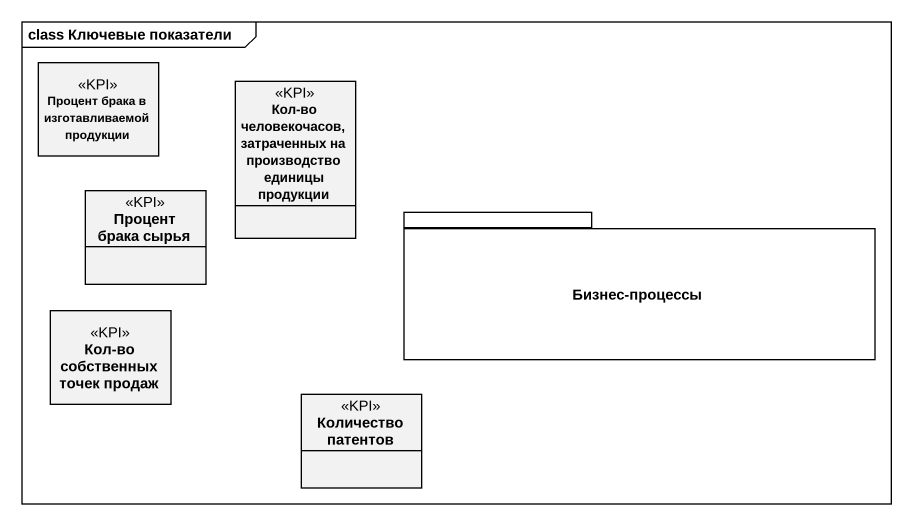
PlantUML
@startuml
mainframe class Ключевые показатели
hide circle
hide empty members
class "Процент брака в изготавливаемой продукции" as Процент_брака_в <<KPI>>
class "Кол-во человекочасов, затраченных на производство единицы продукции" as Кол_во_человекочасов <<KPI>>
class "Процент брака сырья" as Процент_брака_сырья <<KPI>>
package "Бизнес-процессы" as Бизнес_процессы {
}
class "Кол-во собственных точек продаж" as Кол_во_собственных_точек <<KPI>>
class "Количество патентов" as Количество_патентов <<KPI>>
@enduml
